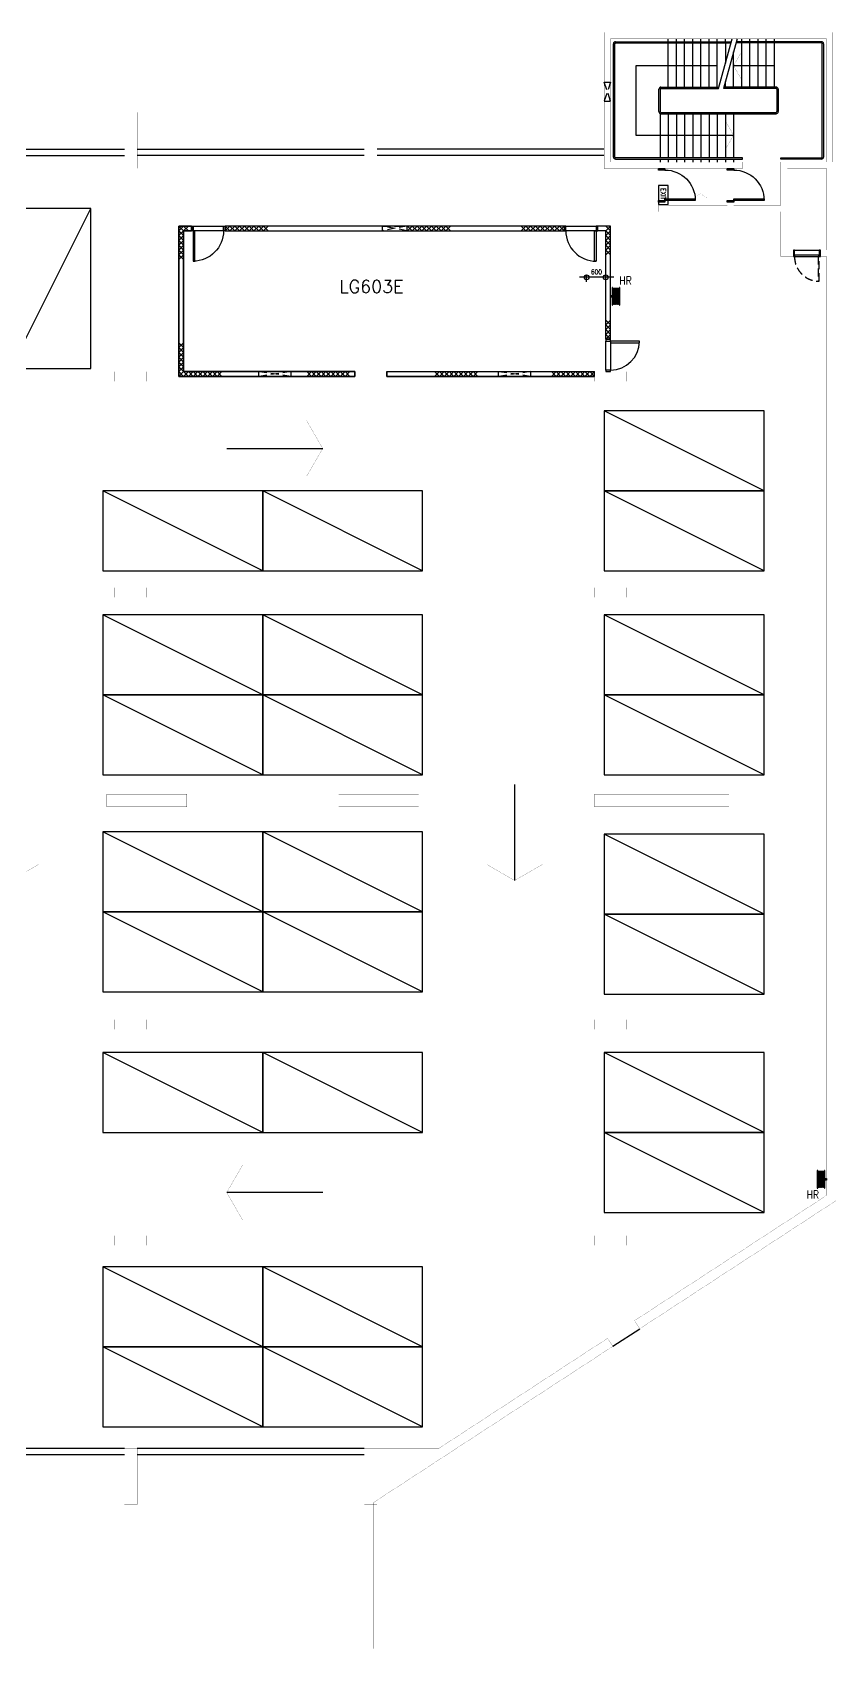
# Model space of a CAD drawing. Extents: x -174000 to 22103, y -98602 to 61553.
# Drawn here: x -101329 to -76399, y -78752 to -28247 of the extents above; entities that cross this region are included whole.
import ezdxf

# ---------------------------------------------------------------- set-up
doc = ezdxf.new("R2010")
doc.units = 0
doc.header["$LTSCALE"] = 1000
doc.header["$MEASUREMENT"] = 0
doc.linetypes.add('HIDDEN', pattern=[0.375, 0.25, -0.125])
doc.layers.get('0').update_dxf_attribs({"linetype": 'CONTINUOUS'})
for name, color, linetype in [('20', 7, 'CONTINUOUS'), ('22', 7, 'CONTINUOUS'), ('23', 7, 'CONTINUOUS'), ('25', 7, 'CONTINUOUS'), ('30', 7, 'CONTINUOUS'), ('33', 7, 'CONTINUOUS'), ('5', 7, 'CONTINUOUS'), ('56', 7, 'CONTINUOUS'), ('6', 7, 'CONTINUOUS'), ('9', 7, 'CONTINUOUS'), ('ROOM-NO', 4, 'CONTINUOUS'), ('wal', 3, 'CONTINUOUS')]:
    doc.layers.add(name, color=color, linetype=linetype)
doc.styles.get("Standard").update_dxf_attribs({"font": 'SIMPLEX'})

# ---------------------------------------------------------------- blocks, each defined once
blk = doc.blocks.new('D1050A')
at = {"layer": '30', "color": 14, "linetype": 'Continuous'}
for points in [[(0.05, 0.2), (0.1, 0.2), (0.1, 1.15), (0.05, 1.15)], [(0, 0), (0.05, 0), (0.05, 0.2), (0, 0.2)], [(1, 0), (1.05, 0), (1.05, 0.2), (1, 0.2)]]:
    blk.add_lwpolyline(points, close=True, dxfattribs=at)
blk.add_arc((0.05, 0.200001), 0.950006, 0, 90, dxfattribs=at)
blk = doc.blocks.new('D1050B')
at = {"layer": '30', "color": 5, "linetype": 'Continuous'}
blk.add_lwpolyline([(0.05, 0.15), (0.05, 1.1), (0.1, 1.1), (0.1, 0.15), (0, 0.15), (0, 0), (0.05, 0), (0.05, 0.15)], dxfattribs=at)
blk.add_lwpolyline([(1, 0), (1.05, 0), (1.05, 0.15), (1, 0.15)], close=True, dxfattribs=at)
blk.add_arc((0.05, 0.15), 0.95, 0, 90, dxfattribs=at)
blk = doc.blocks.new('CPARK')
at = {"layer": '5', "color": 14, "linetype": 'Continuous'}
blk.add_line((0, 0), (2.5, 5), dxfattribs=at)
blk.add_lwpolyline([(0, 0), (2.5, 0), (2.5, 5), (0, 5)], close=True, dxfattribs=at)
blk = doc.blocks.new('EXIT')
at = {"layer": '56', "color": 1, "linetype": 'Continuous'}
blk.add_lwpolyline([(0, 0), (0.6, 0), (0.6, 0.3), (0, 0.3)], close=True, dxfattribs=at)
at = {"layer": '56', "color": 1, "linetype": 'Continuous', "width": 0.8}
blk.add_text('EXIT', height=0.15, dxfattribs=at).set_placement((0.0816, 0.0747))
blk = doc.blocks.new('H300')
at = {"layer": '22', "color": 14, "linetype": 'Continuous'}
for points in [[(0, 0), (0.15, 0.15), (0.3, 0)], [(0, 0.15), (0.15, 0), (0.3, 0.15)]]:
    blk.add_lwpolyline(points, dxfattribs=at)
blk = doc.blocks.new('H1350')
at = {"layer": '22', "color": 14, "linetype": 'Continuous'}
for points in [[(0, 0), (0.15, 0.15), (0.3, 0), (0.45, 0.15), (0.6, 0), (0.75, 0.15), (0.9, 0), (1.05, 0.15), (1.2, 0), (1.35, 0.15)], [(0, 0.15), (0.15, 0), (0.3, 0.15), (0.45, 0), (0.6, 0.15), (0.75, 0), (0.9, 0.15), (1.05, 0), (1.2, 0.15), (1.35, 0)]]:
    blk.add_lwpolyline(points, dxfattribs=at)
blk = doc.blocks.new('H900')
at = {"layer": '22', "color": 1, "linetype": 'Continuous'}
for points in [[(0, 0), (0.15, 0.15), (0.3, 0), (0.45, 0.15), (0.6, 0), (0.75, 0.15), (0.9, 0)], [(0, 0.15), (0.15, 0), (0.3, 0.15), (0.45, 0), (0.6, 0.15), (0.75, 0), (0.9, 0.15)]]:
    blk.add_lwpolyline(points, dxfattribs=at)
blk = doc.blocks.new('HR1')
at = {"layer": '56', "color": 1, "linetype": 'Continuous'}
for p, q in [((-0.235, 0.245), (0.235, 0.245)), ((-0.235, 0.215), (0.235, 0.215)), ((-0.235, 0.185), (0.235, 0.185)), ((-0.235, 0.155), (0.235, 0.155)), ((-0.235, 0.125), (0.235, 0.125)), ((-0.235, 0.095), (0.235, 0.095))]:
    blk.add_line(p, q, dxfattribs=at)
for points in [[(-0.275, 0.275), (0.275, 0.275), (0.275, 0.29), (-0.275, 0.29)], [(-0.275, 0.05), (0.275, 0.05), (0.275, 0.065), (-0.275, 0.065)], [(-0.025, 0.05), (0.025, 0.05), (0.025, 0), (-0.025, 0)]]:
    blk.add_lwpolyline(points, close=True, dxfattribs=at)
for centre, start, end in [((-0.235, 0.26), 90, 270), ((-0.235, 0.23), 90, 270), ((-0.235, 0.2), 90, 270), ((-0.235, 0.17), 90, 270), ((-0.235, 0.14), 90, 270), ((-0.235, 0.11), 90, 270), ((-0.235, 0.08), 90, 270), ((0.235, 0.26), 270, 90), ((0.235, 0.23), 270, 90), ((0.235, 0.2), 270, 90), ((0.235, 0.17), 270, 90), ((0.235, 0.14), 270, 90), ((0.235, 0.11), 270, 90), ((0.235, 0.08), 270, 90)]:
    blk.add_arc(centre, 0.015, start, end, dxfattribs=at)
blk = doc.blocks.new('D1000B')
at = {"layer": '30', "linetype": 'Continuous'}
for points in [[(0.05, 0.15), (0.1, 0.15), (0.1, 1.05), (0.05, 1.05)], [(0, 0), (0.05, 0), (0.05, 0.15), (0, 0.15)], [(0.95, 0), (1, 0), (1, 0.15), (0.95, 0.15)]]:
    blk.add_lwpolyline(points, close=True, dxfattribs=at)
blk.add_arc((0.05, 0.15), 0.9, 0, 90, dxfattribs=at)
blk = doc.blocks.new('H600')
at = {"layer": '22', "color": 1, "linetype": 'Continuous'}
for points in [[(0, 0), (0.15, 0.15), (0.3, 0), (0.45, 0.15), (0.6, 0)], [(0, 0.15), (0.15, 0), (0.3, 0.15), (0.45, 0), (0.6, 0.15)]]:
    blk.add_lwpolyline(points, dxfattribs=at)
blk = doc.blocks.new('ARROW')
at = {"layer": '25', "color": 14, "linetype": 'Continuous', "const_width": 0.005}
blk.add_lwpolyline([(-0.433, 0.25), (0, 0), (0.433, 0.25)], dxfattribs=at)
blk = doc.blocks.new('s1100a')
at = {"layer": '20', "color": 14, "linetype": 'Continuous'}
blk.add_line((-90249.9, -38849.9), (-83749.9, -38849.9), dxfattribs=at)
blk.add_line((-90249.9, -38849.9), (-83749.9, -38849.9), dxfattribs=at)
at = {"layer": '20', "color": 14, "linetype": 'Continuous', "const_width": 5}
for points in [[(-76299.7, -32299.9), (-76299.7, -28249.9), (-83449.7, -28249.9), (-83449.7, -32499.9), (-79124.5, -32499.9), (-79124.5, -32299.9), (-83249.7, -32299.9), (-83249.9, -28449.9), (-76499.9, -28449.9), (-76499.7, -32299.9), (-77924.6, -32299.9)], [(-77924.6, -32299.9), (-77924.6, -33649.9), (-79399.9, -33649.9), (-79399.9, -33549.9), (-79599.9, -33549.9), (-79599.9, -33649.9), (-81549.9, -33649.9), (-81549.9, -33549.9), (-81749.9, -33549.9), (-81749.9, -33849.9), (-77924.6, -33849.9), (-77924.6, -35249.9), (-77535, -35249.9), (-77535, -35049.9), (-77724.6, -35049.9), (-77724.6, -32499.9), (-76499.6, -32499.9), (-76499.6, -35049.9), (-76689, -35049.9), (-76689, -35249.9), (-76499.4, -35249.9), (-76498.9, -44249.9)]]:
    blk.add_lwpolyline(points, dxfattribs=at)
at = {"layer": '20', "color": 14, "linetype": 'HIDDEN'}
for points in [[(-83449.9, -29799.9), (-83249.9, -29799.9), (-83449.9, -30399.9), (-83249.9, -30399.9), (-83449.9, -29799.9)], [(-89614.9, -34299.9), (-90384.9, -34449.9), (-90384.9, -34299.9), (-89614.9, -34299.9), (-89614.9, -34449.9), (-90384.9, -34299.9)], [(-93249.9, -38849.9), (-94249.9, -38999.9), (-94249.9, -38849.9), (-93249.9, -38849.9), (-93249.9, -38999.9), (-94249.9, -38849.9)], [(-85749.9, -38849.9), (-86749.9, -38999.9), (-86749.9, -38849.9), (-85749.9, -38849.9), (-85749.9, -38999.9), (-86749.9, -38849.9)]]:
    blk.add_lwpolyline(points, dxfattribs=at)
at = {"layer": '20', "color": 14, "linetype": 'Continuous'}
for points in [[(-91249.9, -38849.9), (-96599.9, -38849.9), (-96599.9, -34449.9), (-96349.9, -34449.9), (-96349.9, -34299.9), (-96749.9, -34299.9), (-96749.9, -38999.9), (-91249.9, -38999.9), (-91249.9, -38849.9)], [(-91249.9, -38849.9), (-91249.9, -38999.9), (-96749.9, -38999.9), (-96749.9, -34299.9), (-96349.9, -34299.9), (-96349.9, -34449.9), (-96599.9, -34449.9), (-96599.9, -38849.9), (-91249.9, -38849.9)], [(-84699.8, -34299.9), (-95299.9, -34299.9), (-95299.9, -34449.9), (-84699.8, -34449.9)], [(-83249.9, -37837.5), (-83249.9, -34299.9), (-83649.8, -34299.9)], [(-83249.9, -37839.3), (-83249.9, -37837.5), (-83399.9, -37837.5), (-83399.9, -34449.9), (-83649.8, -34449.9)], [(-83749.9, -38999.9), (-90249.9, -38999.9), (-90249.9, -38849.9)], [(-90249.9, -38849.9), (-90249.9, -38999.9), (-83749.9, -38999.9), (-83749.9, -38849.9)]]:
    blk.add_lwpolyline(points, dxfattribs=at)
at = {"layer": '23', "color": 3, "linetype": 'Continuous'}
for p, q in [((-105549.9, -31899.9), (-98449.9, -31899.9)), ((-105549.9, -32099.9), (-98449.9, -32099.9)), ((-98049.9, -31899.9), (-90949.9, -31899.9)), ((-90949.9, -32099.9), (-98049.9, -32099.9)), ((-83449.7, -31899.9), (-90549.9, -31899.9)), ((-83449.7, -32099.9), (-90549.9, -32099.9)), ((-98450.1, -72499.9), (-105549.9, -72499.9)), ((-98450.1, -72699.9), (-105549.9, -72699.9)), ((-90950.1, -72499.9), (-98049.9, -72499.9)), ((-90950.1, -72699.9), (-98049.9, -72699.9))]:
    blk.add_line(p, q, dxfattribs=at)
at = {"layer": '25', "color": 10, "linetype": 'Continuous'}
for p, q in [((-83159.7, -32144.8), (-83159.7, -28604.8)), ((-83119.7, -32144.8), (-83119.7, -28604.8)), ((-83094.7, -28539.8), (-79473.8, -28539.8)), ((-83094.7, -28579.8), (-79484.5, -28579.8)), ((-81444.7, -28539.8), (-81444.7, -28449.8)), ((-81444.7, -29959.8), (-81444.7, -28579.8)), ((-81189.7, -28539.8), (-81189.7, -28449.8)), ((-81189.7, -29959.8), (-81189.7, -28579.8)), ((-80934.7, -28539.8), (-80934.7, -28449.8)), ((-80934.7, -29959.8), (-80934.7, -28579.8)), ((-80679.7, -28539.8), (-80679.7, -28449.8)), ((-80679.7, -29959.8), (-80679.7, -28579.8)), ((-80424.7, -28539.8), (-80424.7, -28449.8)), ((-80424.7, -29959.8), (-80424.7, -28579.8)), ((-80169.7, -28539.8), (-80169.7, -28449.8)), ((-80169.7, -29959.8), (-80169.7, -28579.8)), ((-79914.7, -28539.8), (-79914.7, -28449.8)), ((-79914.7, -29959.8), (-79914.7, -28579.8)), ((-79875.6, -29999.8), (-79449.1, -28449.9)), ((-79293.8, -28449.9), (-79720.4, -29999.8)), ((-79659.7, -28539.8), (-79659.7, -28449.8)), ((-79659.7, -28579.8), (-79659.7, -29215.2)), ((-76654.7, -28579.7), (-79329.2, -28579.7)), ((-76654.7, -28539.7), (-79318.5, -28539.7)), ((-79149.7, -28539.7), (-79149.7, -28449.7)), ((-79149.7, -29959.8), (-79149.7, -28579.7)), ((-78894.7, -28539.7), (-78894.7, -28449.7)), ((-78894.7, -29959.8), (-78894.7, -28579.7)), ((-78639.7, -28539.7), (-78639.7, -28449.7)), ((-78639.7, -29959.8), (-78639.7, -28579.7)), ((-78384.7, -28539.7), (-78384.7, -28449.7)), ((-78384.7, -29959.8), (-78384.7, -28579.7)), ((-78129.7, -28539.7), (-78129.7, -28449.7)), ((-78129.7, -29959.8), (-78129.7, -28579.7)), ((-76629.7, -32144.9), (-76629.7, -28604.7)), ((-76589.7, -28604.7), (-76589.7, -32144.9)), ((-79404.7, -29959.8), (-79404.7, -28861.4)), ((-78129.7, -29289.8), (-79404.7, -29289.8)), ((-79659.7, -29959.8), (-79659.7, -29779.3)), ((-81739.7, -30724.8), (-81739.7, -30024.8)), ((-81699.7, -30024.8), (-81699.7, -30724.8)), ((-81674.7, -29959.8), (-79864.9, -29959.8)), ((-81674.7, -29999.8), (-79875.6, -29999.8)), ((-78075.2, -29999.8), (-79720.4, -29999.8)), ((-78075.2, -29959.8), (-79709.7, -29959.8)), ((-78050.2, -30024.8), (-78050.2, -30724.8)), ((-78010.2, -30024.8), (-78010.2, -30724.8)), ((-81699.7, -30789.8), (-81699.7, -32169.8)), ((-81674.7, -30749.8), (-78075.2, -30749.8)), ((-81674.7, -30789.8), (-78075.2, -30789.8)), ((-81444.7, -30789.8), (-81444.7, -32169.8)), ((-81189.7, -30789.8), (-81189.7, -32169.8)), ((-80934.7, -30789.8), (-80934.7, -32169.8)), ((-80679.7, -30789.8), (-80679.7, -32169.8)), ((-80424.7, -30789.8), (-80424.7, -32169.8)), ((-80169.7, -30789.8), (-80169.7, -32169.8)), ((-79914.7, -30789.8), (-79914.7, -32169.8)), ((-79659.7, -30789.8), (-79659.7, -32169.8)), ((-79404.7, -30789.8), (-79404.7, -32169.8)), ((-81699.7, -32209.8), (-81699.7, -32299.8)), ((-81444.7, -32209.8), (-81444.7, -32299.8)), ((-81189.7, -32209.8), (-81189.7, -32299.8)), ((-80934.7, -32209.8), (-80934.7, -32299.8)), ((-80679.7, -32209.8), (-80679.7, -32299.8)), ((-80424.7, -32209.8), (-80424.7, -32299.8)), ((-80169.7, -32209.8), (-80169.7, -32299.8)), ((-79914.7, -32209.8), (-79914.7, -32299.8)), ((-79659.7, -32209.8), (-79659.7, -32299.8)), ((-79404.7, -32209.8), (-79404.7, -32299.8)), ((-95249.9, -41249.9), (-92249.9, -41249.9)), ((-86249.9, -51749.9), (-86249.9, -54749.9)), ((-92249.9, -64499.9), (-95249.9, -64499.9))]:
    blk.add_line(p, q, dxfattribs=at)
at = {"layer": '25', "color": 2, "linetype": 'Continuous'}
blk.add_line((-83176.5, -69303.8), (-82339.2, -68757.2), dxfattribs=at)
at = {"layer": '25', "color": 10, "linetype": 'Continuous'}
for points in [[(-79914.7, -29289.8), (-82464.7, -29289.5), (-82464.7, -31459.8), (-79404.7, -31459.8)], [(-83094.7, -32209.8), (-79124.2, -32209.8), (-79124.2, -32169.8), (-83094.7, -32169.8)], [(-76654.7, -32209.9), (-77924.6, -32209.9), (-77924.6, -32169.9), (-76654.7, -32169.9)]]:
    blk.add_lwpolyline(points, dxfattribs=at)
at = {"layer": '25', "color": 10, "linetype": 'Continuous', "const_width": 5}
for points in [[(-79404.7, -29289.8), (-79154.7, -28856.8)], [(-79404.7, -29289.8), (-79154.7, -29722.8)], [(-79654.7, -31026.8), (-79404.7, -31459.8)], [(-79654.7, -31892.8), (-79404.7, -31459.8)], [(-92749.9, -42115.9), (-92249.9, -41249.9), (-92749.9, -40383.9)], [(-102865.9, -54249.9), (-101999.9, -54749.9), (-101133.9, -54249.9)], [(-87115.9, -54249.9), (-86249.9, -54749.9), (-85383.9, -54249.9)], [(-94749.9, -65365.9), (-95249.9, -64499.9), (-94749.9, -63633.9)]]:
    blk.add_lwpolyline(points, dxfattribs=at)
at = {"layer": '25', "color": 2, "linetype": 'Continuous'}
for points in [[(-96299.9, -34299.9), (-95349.9, -34299.9), (-95349.9, -34449.9), (-96299.9, -34449.9)], [(-84649.9, -34299.9), (-83699.9, -34299.9), (-83699.9, -34449.9), (-84649.9, -34449.9)], [(-83399.9, -37899.9), (-83249.9, -37899.9), (-83249.9, -38799.9), (-83399.9, -38799.9)]]:
    blk.add_lwpolyline(points, close=True, dxfattribs=at)
at = {"layer": '25', "color": 10, "linetype": 'Continuous'}
for centre, radius, start, end in [((-83094.7, -28604.8), 65, 90, 180), ((-83094.7, -28604.8), 25, 90, 180), ((-76654.7, -28604.7), 65, 0, 90), ((-76654.7, -28604.7), 25, 0, 90), ((-81674.7, -30024.8), 65, 90, 180), ((-81674.7, -30024.8), 25, 90, 180), ((-78075.2, -30024.8), 65, 0, 90), ((-78075.2, -30024.8), 25, 0, 90), ((-81674.7, -30724.8), 65, 180, 270), ((-81674.7, -30724.8), 25, 180, 270), ((-78075.2, -30724.8), 25, 270, 0), ((-78075.2, -30724.8), 65, 270, 0), ((-83094.7, -32144.8), 65, 180, 270), ((-83094.7, -32144.8), 25, 180, 270), ((-76654.7, -32144.9), 25, 270, 0), ((-76654.7, -32144.9), 65, 270, 0)]:
    blk.add_arc(centre, radius, start, end, dxfattribs=at)
at = {"layer": '30', "color": 11, "linetype": 'Continuous'}
blk.add_line((-77500.5, -35049.9), (-76723.5, -35049.9), dxfattribs=at)
for points in [[(-77535, -35249.9), (-77500.5, -35249.9), (-77500.5, -35049.9), (-77535, -35049.9)], [(-77500.5, -35249.9), (-76723.7, -35249.9), (-76723.7, -35215.4), (-77500.5, -35215.4)], [(-76723.5, -35249.9), (-76689, -35249.9), (-76689, -35049.9), (-76723.5, -35049.9)]]:
    blk.add_lwpolyline(points, close=True, dxfattribs=at)
at = {"layer": '30', "color": 11, "linetype": 'HIDDEN'}
blk.add_lwpolyline([(-76723.5, -35249.9), (-76758, -35249.9), (-76758, -36026.7), (-76723.5, -36026.7)], close=True, dxfattribs=at)
blk.add_arc((-76723.52, -35249.9), 776.95, 180, 267.455194, dxfattribs=at)
at = {"layer": '33', "color": 2, "linetype": 'Continuous'}
for p, q in [((-83999.9, -36048.1), (-83999.9, -35827.1)), ((-83399.9, -35952.1), (-83399.9, -35827.1)), ((-83145.8, -35902.1), (-84222.1, -35902.1))]:
    blk.add_line(p, q, dxfattribs=at)
for centre in [(-83999.9, -35902.1), (-83399.9, -35902.1)]:
    blk.add_circle(centre, 75, dxfattribs=at)
at = {"layer": '6', "color": 3, "linetype": 'Continuous', "const_width": 5}
for points in [[(-98449.9, -32495.6), (-98049.9, -32495.6), (-98049.9, -30745.6), (-98449.9, -30745.6)], [(-90949.9, -32495.6), (-90549.9, -32495.6), (-90549.9, -30745.6), (-90949.9, -30745.6)], [(-98749.9, -39149.9), (-97749.9, -39149.9), (-97749.9, -38849.9), (-98749.9, -38849.9)], [(-91249.9, -39149.9), (-90249.9, -39149.9), (-90249.9, -38849.9), (-91249.9, -38849.9)], [(-83749.9, -39149.9), (-82749.9, -39149.9), (-82749.9, -38849.9), (-83749.9, -38849.9)], [(-98749.9, -45899.9), (-97749.9, -45899.9), (-97749.9, -45599.9), (-98749.9, -45599.9)], [(-91249.9, -45899.9), (-90249.9, -45899.9), (-90249.9, -45599.9), (-91249.9, -45599.9)], [(-83749.9, -45899.9), (-82749.9, -45899.9), (-82749.9, -45599.9), (-83749.9, -45599.9)], [(-96499.9, -52449.9), (-98999.9, -52449.9), (-98999.9, -52049.9), (-96499.9, -52049.9)], [(-89249.9, -52449.9), (-91749.9, -52449.9), (-91749.9, -52049.9), (-89249.9, -52049.9)], [(-83749.9, -52449.9), (-79549.9, -52449.9), (-79549.9, -52049.9), (-83749.9, -52049.9)], [(-98749.9, -59399.9), (-97749.9, -59399.9), (-97749.9, -59099.9), (-98749.9, -59099.9)], [(-91249.9, -59399.9), (-90249.9, -59399.9), (-90249.9, -59099.9), (-91249.9, -59099.9)], [(-83749.9, -59399.9), (-82749.9, -59399.9), (-82749.9, -59099.9), (-83749.9, -59099.9)], [(-98749.9, -66149.9), (-97749.9, -66149.9), (-97749.9, -65849.9), (-98749.9, -65849.9)], [(-91249.9, -66149.9), (-90249.9, -66149.9), (-90249.9, -65849.9), (-91249.9, -65849.9)], [(-83749.9, -66149.9), (-82749.9, -66149.9), (-82749.9, -65849.9), (-83749.9, -65849.9)], [(-98449.9, -74249.9), (-98449.9, -72499.9), (-98049.9, -72499.9), (-98049.9, -74249.9)], [(-90949.9, -74249.9), (-90949.9, -72499.9), (-90549.9, -72499.9), (-90549.9, -74249.9)]]:
    blk.add_lwpolyline(points, close=True, dxfattribs=at)
at = {"layer": '9', "color": 14, "linetype": 'Continuous', "const_width": 5}
for points in [[(-76498.9, -44249.9), (-76498.9, -64589.5), (-82503.2, -68506)], [(-52352.6, -44549.9), (-76198.9, -44549.9), (-76198.9, -64752), (-82339.2, -68757.2)], [(-82339.2, -68757.2), (-82503.2, -68506)], [(-90949.9, -78749.9), (-90949.9, -72499.9), (-88626, -72499.9), (-83340.5, -69052.2)], [(-83176.5, -69303.8), (-83340.5, -69052.6)], [(-90649.9, -78749.9), (-90649.9, -74178.3), (-83176.6, -69303.5)]]:
    blk.add_lwpolyline(points, dxfattribs=at)
at = {"zscale": 1000}
for name, p, xscale, yscale, rotation in [('D1050A', (-81749.9, -33549.9), 999.994, -999.994, 90), ('D1050A', (-79599.9, -33549.9), 999.994, -999.994, 90), ('EXIT', (-81750.1, -33029.3), 999.9979999999999, 999.9979999999999, 270), ('ARROW', (-80446.1, -33290.3), 499.999, 499.999, 180), ('H1350', (-88249.9, -34299.9), 999.9979999999999, 999.9979999999999, 180), ('H1350', (-84699.9, -34299.9), 999.9979999999999, 999.9979999999999, 180), ('D1050B', (-83649.9, -34299.9), 999.9979999999999, 999.9979999999999, 180), ('H900', (-83399.9, -34299.9), 999.9979999999999, 999.9979999999999, 270), ('H900', (-96749.9, -34449.9), 999.9979999999999, 999.9979999999999, 270), ('HR1', (-83249.9, -36499.9), 999.9979999999999, 999.9979999999999, 270), ('H600', (-83249.9, -37837.5), 999.9979999999999, 999.9979999999999, 90), ('D1000B', (-83399.9, -37849.9), 999.9979999999999, 999.9979999999999, 270), ('H900', (-96599.9, -38849.9), 999.9979999999999, 999.9979999999999, 90), ('H1350', (-83749.9, -38849.9), 999.9979999999999, 999.9979999999999, 180), ('CPARK', (-78450.1, -42574.9), 999.9979999999999, 999.9979999999999, 90), ('CPARK', (-94124.9, -45074.9), 999.9979999999999, 999.9979999999999, 90), ('CPARK', (-89124.9, -45074.9), 999.9979999999999, 999.9979999999999, 90), ('CPARK', (-78450.1, -45074.9), 999.9979999999999, 999.9979999999999, 90), ('CPARK', (-94124.9, -48949.9), 999.9979999999999, 999.9979999999999, 90), ('CPARK', (-89124.9, -48949.9), 999.9979999999999, 999.9979999999999, 90), ('CPARK', (-78450.1, -48949.9), 999.9979999999999, 999.9979999999999, 90), ('CPARK', (-94124.9, -51449.9), 999.9979999999999, 999.9979999999999, 90), ('CPARK', (-89124.9, -51449.9), 999.9979999999999, 999.9979999999999, 90), ('CPARK', (-78450.1, -51449.9), 999.9979999999999, 999.9979999999999, 90), ('CPARK', (-94124.9, -55724.9), 999.9979999999999, 999.9979999999999, 90), ('CPARK', (-89124.9, -55724.9), 999.9979999999999, 999.9979999999999, 90), ('CPARK', (-78450.1, -55799.9), 999.9979999999999, 999.9979999999999, 90), ('CPARK', (-94124.9, -58224.9), 999.9979999999999, 999.9979999999999, 90), ('CPARK', (-89124.9, -58224.9), 999.9979999999999, 999.9979999999999, 90), ('CPARK', (-78450.1, -58299.9), 999.9979999999999, 999.9979999999999, 90), ('CPARK', (-94124.9, -62624.9), 999.9979999999999, 999.9979999999999, 90), ('CPARK', (-89124.9, -62624.9), 999.9979999999999, 999.9979999999999, 90), ('CPARK', (-78450.1, -62624.9), 999.9979999999999, 999.9979999999999, 90), ('CPARK', (-78450.1, -65124.9), 999.9979999999999, 999.9979999999999, 90), ('HR1', (-76498.9, -64089.5), 999.9979999999999, 999.9979999999999, 90), ('CPARK', (-94124.9, -69324.9), 999.9979999999999, 999.9979999999999, 90), ('CPARK', (-89124.9, -69324.9), 999.9979999999999, 999.9979999999999, 90), ('CPARK', (-94124.9, -71824.9), 999.9979999999999, 999.9979999999999, 90), ('CPARK', (-89124.9, -71824.9), 999.9979999999999, 999.9979999999999, 90)]:
    blk.add_blockref(name, p, dxfattribs=dict(at, xscale=xscale, yscale=yscale, rotation=rotation))
at = {"xscale": 999.9979999999999, "zscale": 1000}
for name, p, yscale in [('CPARK', (-102000.4, -38756.3), 999.9979999999999), ('H300', (-96749.9, -34449.9), 999.9979999999999), ('D1050B', (-96349.9, -34299.9), -999.9979999999999), ('H1350', (-95299.9, -34449.9), 999.9979999999999), ('H1350', (-96749.9, -38999.9), 999.9979999999999), ('H1350', (-92749.9, -38999.9), 999.9979999999999), ('H1350', (-88749.9, -38999.9), 999.9979999999999)]:
    blk.add_blockref(name, p, dxfattribs=dict(at, yscale=yscale))
at = {"layer": '33', "color": 2, "linetype": 'Continuous', "width": 0.8}
blk.add_text('600', height=150, dxfattribs=at).set_placement((-83861.8, -35809.1))
at = {"layer": '56', "color": 1, "linetype": 'Continuous', "width": 0.84}
for p in [(-82972.5, -36130.5), (-77122.2, -64689.3)]:
    blk.add_text('HR', height=250, dxfattribs=at).set_placement(p)
at = {"layer": 'ROOM-NO'}
blk.add_text('LG603E', height=400, dxfattribs=at).set_placement((-91728.85, -36388.48))

msp = doc.modelspace()

# ---------------------------------------------------------------- block references
at = {"layer": 'wal'}
msp.add_blockref('s1100a', (0, 0), dxfattribs=at)

doc.saveas('drawing.dxf')
